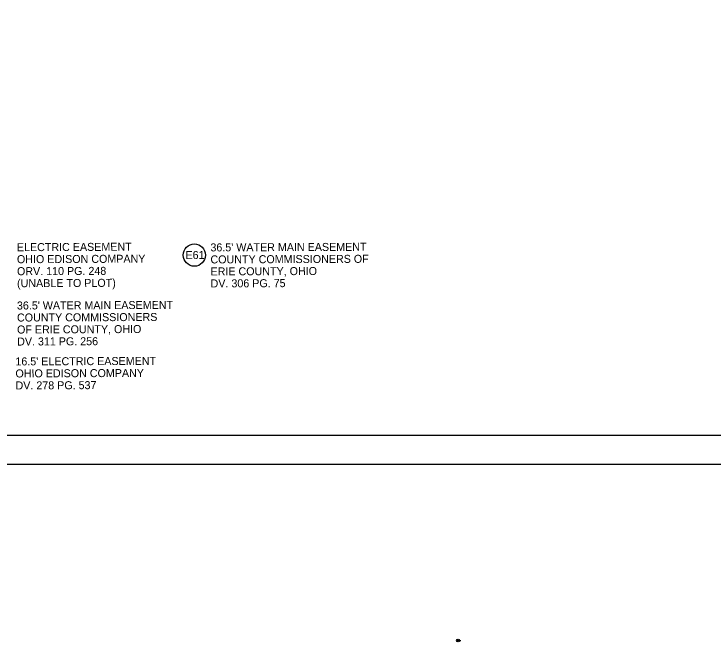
# Model space of a CAD drawing. Extents: x -6.6 to 34, y -3.1 to 22.
# Drawn here: x 9.52 to 21.76, y -3.11 to 7.87 of the extents above; entities that cross this region are included whole.
import ezdxf

# ---------------------------------------------------------------- set-up
doc = ezdxf.new("R2010")
doc.units = 0
for name, color, linetype in [('RW_P_Text', 7, 'Continuous'), ('SH_Border', 7, 'Continuous'), ('SH_Cut_Line', 7, 'Continuous'), ('SH_Text', 7, 'Continuous')]:
    doc.layers.add(name, color=color, linetype=linetype)

msp = doc.modelspace()

# ---------------------------------------------------------------- linework, layer by layer
at = {"layer": 'RW_P_Text'}
msp.add_circle((12.674, 3.658), 0.195, dxfattribs=at)
at = {"layer": 'SH_Border'}
msp.add_lwpolyline([(1.5, 21.5), (33.5, 21.5), (33.5, 0.5), (1.5, 0.5)], close=True, dxfattribs=at)
at = {"layer": 'SH_Cut_Line'}
msp.add_lwpolyline([(0, 0), (34, 0), (34, 22), (0, 22)], close=True, dxfattribs=at)
at = {"layer": 'SH_Text'}
for p, q in [((17.259, -3.082), (17.311, -3.082)), ((17.285, -3.082), (17.335, -3.082))]:
    msp.add_line(p, q, dxfattribs=at)
msp.add_circle((17.285, -3.082), 0.026, dxfattribs=at)

# ---------------------------------------------------------------- texts
at = {"layer": 'RW_P_Text'}
for s, p in [('ELECTRIC EASEMENT', (9.571, 3.726)), ("36.5' WATER MAIN EASEMENT", (12.955, 3.722)), ('E61', (12.519, 3.588)), ('OHIO EDISON COMPANY', (9.572, 3.516)), ('COUNTY COMMISSIONERS OF', (12.956, 3.512)), ('ORV. 110 PG. 248', (9.573, 3.306)), ('ERIE COUNTY, OHIO', (12.957, 3.302)), ('(UNABLE TO PLOT)', (9.574, 3.096)), ('DV. 306 PG. 75', (12.958, 3.092)), ("36.5' WATER MAIN EASEMENT", (9.572, 2.706)), ('COUNTY COMMISSIONERS', (9.573, 2.496)), ('OF ERIE COUNTY, OHIO', (9.574, 2.286)), ('DV. 311 PG. 256', (9.575, 2.076)), ("16.5' ELECTRIC EASEMENT", (9.545, 1.728)), ('OHIO EDISON COMPANY', (9.546, 1.518)), ('DV. 278 PG. 537', (9.547, 1.308))]:
    msp.add_text(s, height=0.14, rotation=0.2365, dxfattribs=at).set_placement(p)
at = {"layer": 'SH_Text'}
for s, p in [('2', (17.284, -3.076)), ('Drawing', (17.318, -3.076)), ('1:1', (17.318, -3.092))]:
    msp.add_text(s, height=0.00328, dxfattribs=at).set_placement(p)

doc.saveas('drawing.dxf')
